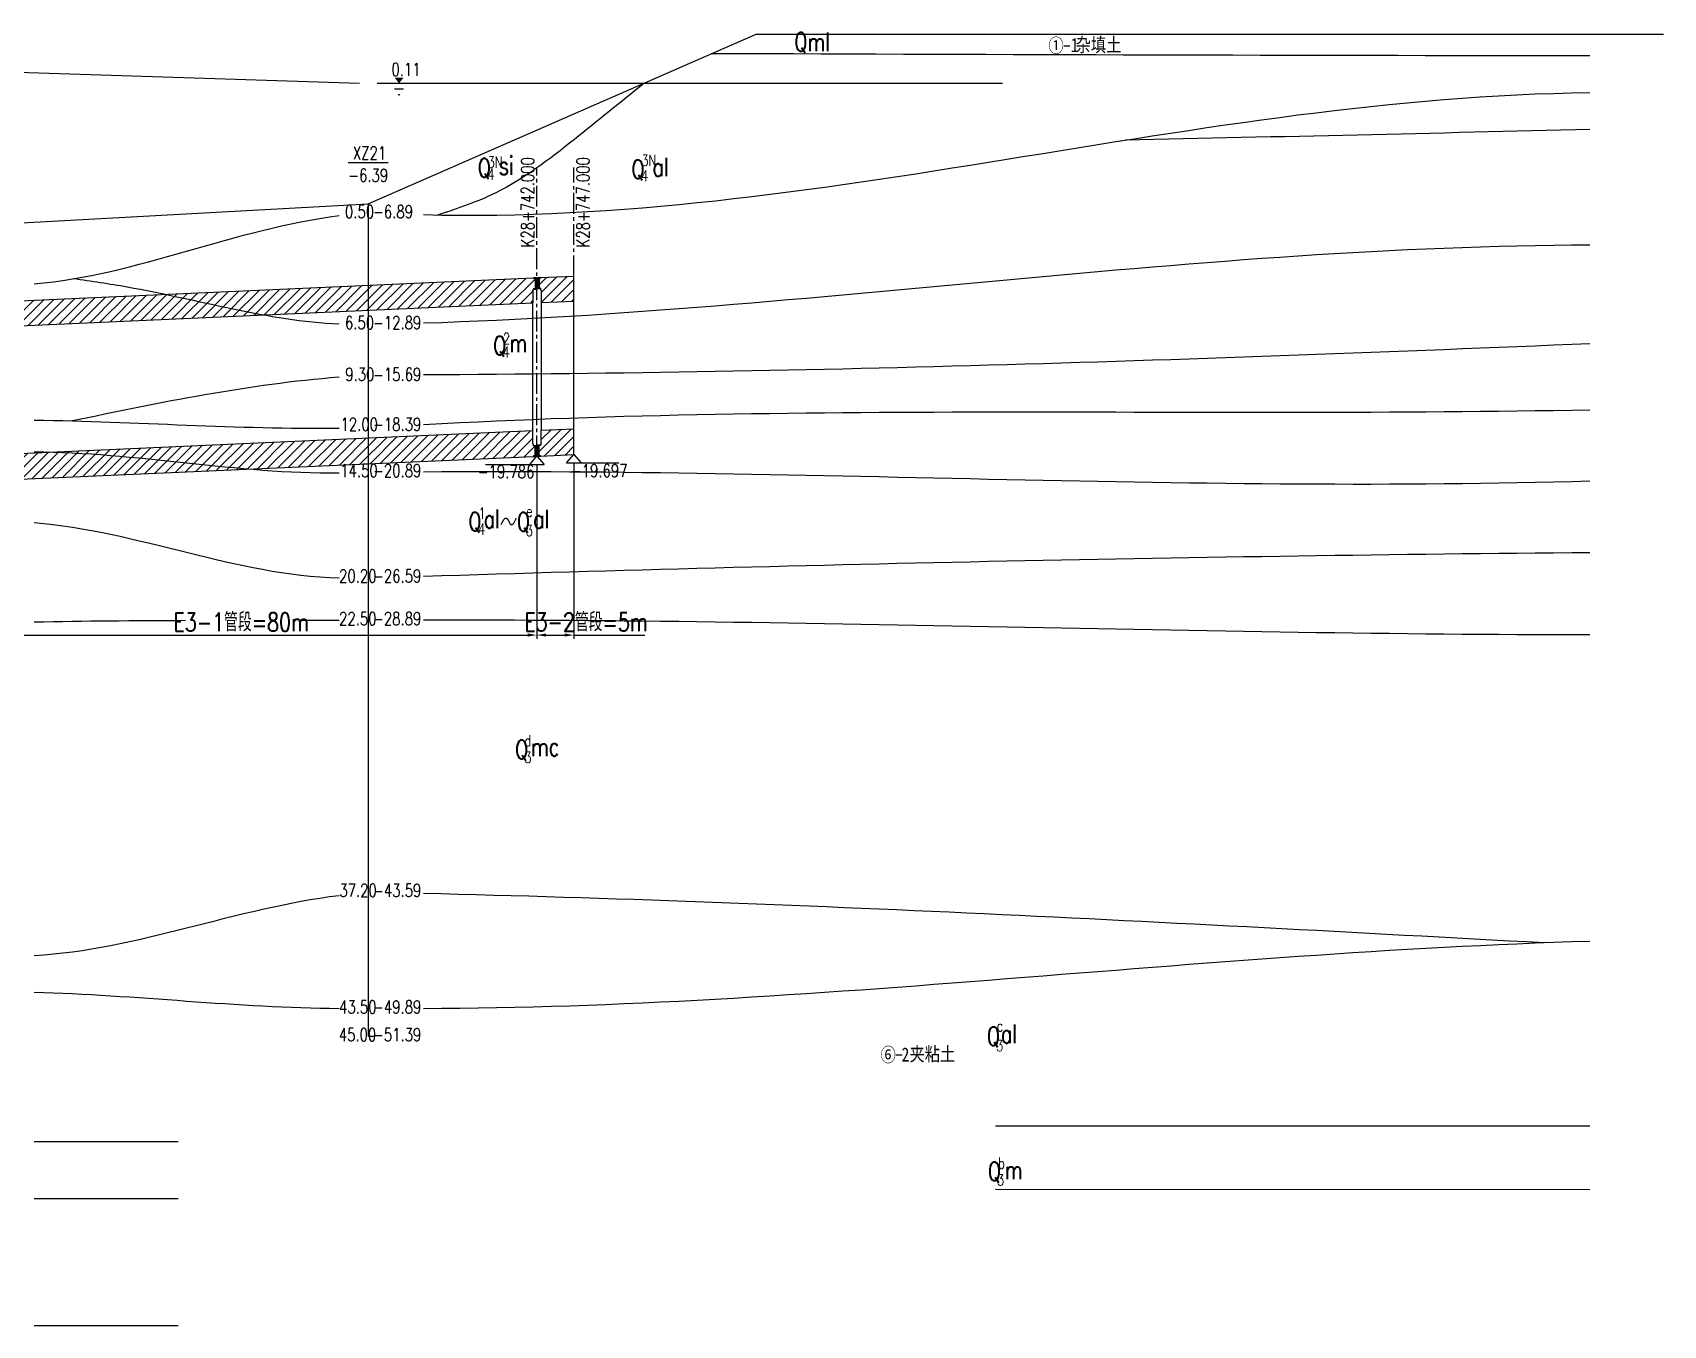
# Model space of a CAD drawing. Extents: x 120120 to 202815, y -103902 to -64953.
# Drawn here: x 158698 to 202815, y -101012 to -66060 of the extents above; entities that cross this region are included whole.
import ezdxf
from ezdxf.enums import TextEntityAlignment as Align

# ---------------------------------------------------------------- set-up
doc = ezdxf.new("R2010")
doc.units = 0
doc.header["$LTSCALE"] = 3
doc.header["$MEASUREMENT"] = 0
doc.linetypes.add('CENTER2', pattern=[1.125, 0.75, -0.125, 0.125, -0.125])
doc.layers.get('0').update_dxf_attribs({"linetype": 'CONTINUOUS'})
for name, color, linetype in [('2', 2, 'CENTER2'), ('3', 3, 'CONTINUOUS'), ('4', 4, 'CONTINUOUS'), ('8', 8, 'CONTINUOUS')]:
    doc.layers.add(name, color=color, linetype=linetype)
doc.styles.add('TK', font='SimSun.ttf')
doc.styles.add('txt1', font='txt1.shx', dxfattribs={"width": 0.75, "bigfont": 'hztxt.shx'})
doc.dimstyles.get("Standard").update_dxf_attribs({"dimtxt": 500, "dimasz": 250, "dimexe": 100, "dimexo": 250, "dimgap": 100, "dimtad": 1, "dimdec": 4, "dimzin": 0, "dimdsep": 46, "dimtxsty": 'txt1', "dimcen": 0.09, "dimdle": 25, "dimclrd": 3, "dimclre": 3, "dimclrt": 3, "dimadec": 0, "dimazin": 0, "dimtfac": 1, "dimtdec": 4, "dimtofl": 0, "dimtmove": 2, "dimatfit": 3, "dimfxl": 0, "dimtolj": 1, "dimtzin": 0, "dimarcsym": 0})
pattern_1 = [(45, (2931.8, -7147.33), (-132.58252, 132.58252), [])]

# ---------------------------------------------------------------- blocks, each defined once
blk = doc.blocks.new('*D2')
at = {"layer": '3', "color": 3, "lineweight": -2}
for p, q in [((172340, -77765), (172340, -82448)), ((156340, -78477), (156340, -82448)), ((156590, -82348), (172090, -82348))]:
    blk.add_line(p, q, dxfattribs=at)
at = {"layer": '3', "color": 3}
for points in [[(156590, -82306), (156590, -82389), (156340, -82348)], [(172090, -82306), (172090, -82389), (172340, -82348)]]:
    blk.add_solid(points, dxfattribs=at)
at = {"layer": '3', "color": 3, "insert": (164340, -81998), "char_height": 500, "attachment_point": 5, "style": 'txt1'}
blk.add_mtext('\\A1;E3-1管段=80m', dxfattribs=at)
blk = doc.blocks.new('*D3')
at = {"layer": '3', "color": 3, "lineweight": -2}
for p, q in [((172340, -77765), (172340, -82448)), ((173340, -77720), (173340, -82448)), ((172590, -82348), (173090, -82348))]:
    blk.add_line(p, q, dxfattribs=at)
at = {"layer": '3', "color": 3}
for points in [[(172590, -82306), (172590, -82389), (172340, -82348)], [(173090, -82306), (173090, -82389), (173340, -82348)]]:
    blk.add_solid(points, dxfattribs=at)
at = {"layer": '3', "color": 3, "insert": (173669, -81996), "char_height": 500, "attachment_point": 5, "style": 'txt1'}
blk.add_mtext('\\A1;E3-2管段=5m', dxfattribs=at)

msp = doc.modelspace()

# ---------------------------------------------------------------- hatches: boundary and pattern name
at = {"layer": '3'}
h = msp.add_hatch(dxfattribs=at)
h.set_pattern_fill('ANSI31', color=256, scale=1500, style=0)
h.set_pattern_definition(pattern_1)
h.paths.add_polyline_path([(172252.43516, -77518.54258), (172252.43516, -77504.54258), (172290.23516, -77504.54258), (172290.23516, -77232.54258), (172252.43516, -77232.54258), (172252.43516, -77218.54258), (172232.43516, -77168.54258), (172232.43516, -76819.32139), (156448.43516, -77521.3915), (156448.43516, -77872.39188), (156428.43516, -77922.39188), (156428.43516, -77936.39188), (156390.63516, -77936.39188), (156390.63516, -78208.39188), (156428.43516, -78208.39188), (156428.43516, -78222.39188)])
h.paths.add_polyline_path([(156448.43516, -74070.84549), (172232.43516, -73368.77538), (172232.43516, -73042.77895), (172252.43516, -72992.77895), (172252.43516, -72978.77895), (172290.23516, -72978.77895), (172290.23516, -72706.77895), (172252.43516, -72706.77895), (172252.43516, -72692.77895), (156428.43516, -73396.62826), (156428.43516, -73410.62826), (156390.63516, -73410.62826), (156390.63516, -73682.62826), (156428.43516, -73682.62826), (156428.43516, -73696.62826), (156448.43516, -73746.62826)])
h = msp.add_hatch(dxfattribs=at)
h.set_pattern_fill('ANSI31', color=256, scale=1500, style=0)
h.set_pattern_definition(pattern_1)
h.paths.add_polyline_path([(173340.43516, -73319.49169), (173340.43516, -72644.38486), (172438.83516, -72684.48791), (172438.83516, -72698.48791), (172401.03516, -72698.48791), (172401.03516, -72970.48791), (172438.83516, -72970.48791), (172438.83516, -72984.48791), (172458.83516, -73034.48791), (172458.83516, -73358.70514)])
h.paths.add_polyline_path([(173340.43516, -77470.14849), (173340.43516, -76770.0377), (172458.83516, -76809.25115), (172458.83516, -77160.25153), (172438.83516, -77210.25153), (172438.83516, -77224.25153), (172401.03516, -77224.25153), (172401.03516, -77496.25153), (172438.83516, -77496.25153), (172438.83516, -77510.25153)])

# ---------------------------------------------------------------- linework, layer by layer
for p, q in [((167776.50993, -70691.89473), (178273.97863, -66096.89274)), ((178273.97863, -66096.89274), (202815.02386, -66096.89274)), ((157241.40611, -71266.89396), (167776.50993, -70691.89473)), ((172332.43516, -72692.77895), (172252.43516, -72692.77895)), ((172252.43516, -72692.77895), (172252.43516, -72706.77895)), ((172332.43516, -72706.77895), (172252.43516, -72706.77895)), ((172290.23516, -72706.77895), (172290.23516, -72978.77895)), ((172294.63516, -72706.77895), (172294.63516, -72978.77895)), ((172322.03516, -72706.77895), (172322.03516, -72978.77895)), ((172326.43516, -72706.77895), (172326.43516, -72978.77895)), ((172332.43516, -72692.77895), (172332.43516, -72706.77895)), ((172354.43516, -72691.48791), (172354.43516, -72977.48791)), ((172358.83516, -72691.48791), (172354.43516, -72691.48791)), ((172358.83516, -72684.48791), (172438.83516, -72684.48791)), ((172358.83516, -72684.48791), (172358.83516, -72698.48791)), ((172358.83516, -72698.48791), (172438.83516, -72698.48791)), ((172358.83516, -72698.48791), (172358.83516, -72970.48791)), ((172396.63516, -72698.48791), (172396.63516, -72970.48791)), ((172401.03516, -72698.48791), (172401.03516, -72970.48791)), ((172438.83516, -72684.48791), (172438.83516, -72698.48791)), ((172252.43516, -72978.77895), (172252.43516, -72992.77895)), ((172252.43516, -72978.77895), (172332.43516, -72978.77895)), ((172252.43516, -72992.77895), (172332.43516, -72992.77895)), ((172332.43516, -72978.77895), (172332.43516, -72992.77895)), ((172358.83516, -72977.48791), (172354.43516, -72977.48791)), ((172358.83516, -72970.48791), (172358.83516, -72984.48791)), ((172438.83516, -72970.48791), (172358.83516, -72970.48791)), ((172438.83516, -72984.48791), (172358.83516, -72984.48791)), ((172438.83516, -72970.48791), (172438.83516, -72984.48791)), ((172252.43516, -77232.54258), (172252.43516, -77218.54258)), ((172252.43516, -77218.54258), (172332.43516, -77218.54258)), ((172252.43516, -77232.54258), (172332.43516, -77232.54258)), ((172332.43516, -77504.54258), (172252.43516, -77504.54258)), ((172252.43516, -77518.54258), (172252.43516, -77504.54258)), ((172332.43516, -77518.54258), (172252.43516, -77518.54258)), ((172290.23516, -77504.54258), (172290.23516, -77232.54258)), ((172294.63516, -77504.54258), (172294.63516, -77232.54258)), ((172322.03516, -77504.54258), (172322.03516, -77232.54258)), ((172326.43516, -77504.54258), (172326.43516, -77232.54258)), ((172332.43516, -77232.54258), (172332.43516, -77218.54258)), ((172332.43516, -77518.54258), (172332.43516, -77504.54258)), ((172354.43516, -77503.25153), (172354.43516, -77217.25153)), ((172358.83516, -77217.25153), (172354.43516, -77217.25153)), ((172358.83516, -77503.25153), (172354.43516, -77503.25153)), ((172358.83516, -77224.25153), (172358.83516, -77210.25153)), ((172438.83516, -77210.25153), (172358.83516, -77210.25153)), ((172438.83516, -77224.25153), (172358.83516, -77224.25153)), ((172358.83516, -77496.25153), (172358.83516, -77224.25153)), ((172358.83516, -77496.25153), (172438.83516, -77496.25153)), ((172358.83516, -77510.25153), (172358.83516, -77496.25153)), ((172358.83516, -77510.25153), (172438.83516, -77510.25153)), ((172396.63516, -77496.25153), (172396.63516, -77224.25153)), ((172401.03516, -77496.25153), (172401.03516, -77224.25153)), ((172438.83516, -77224.25153), (172438.83516, -77210.25153)), ((172438.83516, -77510.25153), (172438.83516, -77496.25153))]:
    msp.add_line(p, q)
at = {"layer": '2', "ltscale": 250}
for p, q in [((172340.43516, -77514.62835), (172340.43516, -69709.01227)), ((173340.43516, -72644.38486), (173340.43516, -69709.01227))]:
    msp.add_line(p, q, dxfattribs=at)
at = {"layer": '2', "ltscale": 0.25}
for p, q in [((172252.43516, -72692.77895), (172340.43516, -72688.86472)), ((172340.43516, -72688.86472), (172438.83516, -72684.48791)), ((172252.43516, -77518.54258), (172340.43516, -77514.62835)), ((172340.43516, -77514.62835), (172438.83516, -77510.25153))]:
    msp.add_line(p, q, dxfattribs=at)
at = {"layer": '3'}
for p, q in [((172232.43516, -76819.32139), (172232.43516, -73368.77538)), ((172458.83516, -73358.70514), (172458.83516, -76809.25115)), ((172145.75265, -77739.62835), (172340.60837, -77514.62835)), ((172340.60837, -77514.62835), (172535.46408, -77739.62835)), ((173145.57945, -77695.14849), (173340.43516, -77470.14849)), ((173340.43516, -77470.14849), (173535.29088, -77695.14849)), ((170952.68268, -77739.62835), (172535.46408, -77739.62835)), ((173145.35645, -77695.40599), (174556.66714, -77695.40599)), ((173340.43516, -82347.80566), (175261.79922, -82347.80566))]:
    msp.add_line(p, q, dxfattribs=at)
at = {"layer": '4'}
for p, q in [((156428.43516, -73396.62826), (172252.43516, -72692.77895)), ((172438.83516, -72684.48791), (173340.43516, -72644.38486)), ((173340.43516, -77470.14849), (173340.43516, -72644.38486)), ((172232.43516, -73042.77895), (172252.43516, -72992.77895)), ((172232.43516, -73042.77895), (172232.43516, -73368.77538)), ((172458.83516, -73034.48791), (172438.83516, -72984.48791)), ((172458.83516, -73034.48791), (172458.83516, -73358.70514)), ((156448.43516, -74070.84549), (172232.43516, -73368.77538)), ((172458.83516, -73358.70514), (173340.43516, -73319.49169)), ((156448.43516, -77521.3915), (172232.43516, -76819.32139)), ((172232.43516, -77168.54258), (172232.43516, -76819.32139)), ((172232.43516, -77168.54258), (172252.43516, -77218.54258)), ((172458.83516, -77160.25153), (172438.83516, -77210.25153)), ((172458.83516, -76809.25115), (173340.43516, -76770.0377)), ((172458.83516, -77160.25153), (172458.83516, -76809.25115)), ((156428.43516, -78222.39188), (172252.43516, -77518.54258)), ((172438.83516, -77510.25153), (173340.43516, -77470.14849))]:
    msp.add_line(p, q, dxfattribs=at)
at = {"layer": '8'}
for p, q in [((186596.90897, -66415.4728), (186759.26613, -66415.4728)), ((157483.28926, -67100.92112), (167538.39307, -67425.91969)), ((168018.39307, -67425.91969), (184937.65004, -67425.91969)), ((168372.25022, -67428.50451), (168852.25022, -67428.50451)), ((168492.25022, -67578.50451), (168732.25022, -67578.50451)), ((168588.25022, -67728.50451), (168636.25022, -67728.50451)), ((167236.50993, -69566.89418), (168316.50993, -69566.89418)), ((167776.50993, -70691.89418), (167776.50993, -93191.89418)), ((167776.50993, -93191.89418), (167956.50993, -93191.89418)), ((182057.95322, -93698.34799), (182220.31039, -93698.34799)), ((200826.91776, -95627.46494), (184748.89857, -95627.46494)), ((158740.19631, -96040.62135), (162639.05547, -96040.62135)), ((200826.91776, -97346.49177), (184748.89857, -97338.04381)), ((158740.19631, -97582.27081), (162639.05547, -97582.27081)), ((158740.19631, -101011.7084), (162639.05547, -101011.7084))]:
    msp.add_line(p, q, dxfattribs=at)
for points in [[(200826.91776, -66685.86269), (192904.07993, -66685.25397), (184981.2632, -66657.10762), (177058.44646, -66628.96127)], [(169275.30012, -70980.65437), (179824.23334, -71270.4159), (190275.78969, -67797.39487), (200826.91776, -67680.84315)], [(200826.91776, -68676.66192), (196635.93223, -68784.32238), (192444.69732, -68876.08059), (188253.46242, -68967.83879)], [(158740.19631, -72850.72072), (161514.86048, -72621.39946), (164210.07321, -71346.91288), (166988.40383, -71007.05537)], [(200826.91776, -71807.60692), (190295.40664, -71836.27358), (179802.22348, -73588.87979), (169275.30012, -73917.93143)], [(169275.30012, -75304.81689), (179796.17623, -75260.85384), (190313.04976, -74898.27791), (200826.91776, -74463.84954)], [(159735.66171, -76556.26502), (162145.54211, -76056.29893), (164555.42251, -75556.33284), (166988.40383, -75368.57777)], [(169275.30012, -76653.66847), (179782.80938, -76077.16619), (190310.44484, -76456.96693), (200826.91776, -76254.66931)], [(158740.19631, -76535.01121), (161489.9555, -76575.78839), (164238.50611, -76781.23991), (166988.40383, -76750.97886)], [(158740.19631, -77389.23951), (161491.10361, -77407.11937), (164235.90181, -77986.0603), (166988.40383, -77965.74376)], [(169275.30012, -77931.59489), (179792.043, -77847.81261), (190312.61388, -78487.48398), (200826.91776, -78179.33398)], [(158740.19631, -79304.68875), (161505.26424, -79525.82462), (164214.62205, -80733.05686), (166988.40383, -80803.11286)], [(169275.30012, -80756.33676), (179788.48268, -80424.07471), (190308.55964, -80203.68027), (200826.91776, -80111.45896)], [(158740.19631, -81993.43542), (160105.21517, -81963.65178), (161470.39986, -81953.35525), (162835.63643, -81949.44697)], [(165960.82002, -81945.83942), (166303.35077, -81945.39138), (166645.8793, -81944.71632), (166988.40383, -81943.60737)], [(169275.30012, -81935.29199), (179792.83031, -81915.79814), (190309.20497, -82329.08139), (200826.91776, -82335.85041)], [(158740.19631, -91009.83268), (161510.08078, -90853.6508), (164218.19963, -89721.43036), (166988.40383, -89385.61451)], [(169275.30012, -89327.77893), (179391.6364, -89566.24451), (189492.36556, -90114.28918), (199593.09473, -90662.33386)], [(169275.30012, -92440.73442), (179802.64616, -92415.32559), (190301.52787, -90930.88897), (200826.91776, -90620.75237)], [(158740.19631, -92004.9777), (161493.09641, -92073.88148), (164237.00296, -92422.55275), (166988.40383, -92440.73442)]]:
    msp.add_open_spline(points, degree=3, dxfattribs=at)
for points, knots in [([(175237.76258, -67425.91969), (174612.9552, -67935.85007), (173313.69794, -68996.22608), (171503.64312, -70386.9336), (170187.7938, -70816.11242), (169656.20766, -70989.49513)], [0, 0, 0, 0, 2803.8533803687, 5830.4799304118, 7881.9758612413, 7881.9758612413, 7881.9758612413, 7881.9758612413]), ([(166988.40383, -73941.81555), (165063.76829, -73858.83897), (162688.16677, -73131.24757), (160286.88597, -72785.67528), (159800.60444, -72715.69371)], [288.9333832537, 288.9333832537, 288.9333832537, 288.9333832537, 337.139081265, 349.3800991195, 349.3800991195, 349.3800991195, 349.3800991195]), ([(171375.42668, -79357.69476), (171423.99581, -79259.71634), (171519.10067, -79067.86145), (171645.90121, -79485.20021), (171738.36149, -79281.05944), (171786.56858, -79174.62418)], [0, 0, 0, 0, 248.2171540596, 486.0424805023, 745.1168899308, 745.1168899308, 745.1168899308, 745.1168899308])]:
    msp.add_open_spline(points, degree=3, knots=knots, dxfattribs=at)
msp.add_solid([(168612.25022, -67428.50451), (168492.25022, -67278.50451), (168732.25022, -67278.50451)], dxfattribs=at)

# ---------------------------------------------------------------- texts
at = {"layer": '3', "style": 'txt1', "width": 0.75}
for s, p in [('K28+742.000', (172090.43516, -70645.45592)), ('K28+747.000', (173590.43516, -70645.45592))]:
    msp.add_text(s, height=350, rotation=90, dxfattribs=at).set_placement(p, align=Align.MIDDLE)
for s, p in [('-19.786', (171507.29789, -77929.85706)), ('-19.697', (174026.33449, -77903.52559))]:
    msp.add_text(s, height=350, dxfattribs=at).set_placement(p, align=Align.MIDDLE)
at = {"layer": '8'}
for s, height, style, width, p in [('Qml', 500, 'txt1', 0.75, (179305.03189, -66559.69524)), ('①', 378, 'TK', 0.8, (186179.01338, -66597.91165)), ('杂填土', 378, 'TK', 0.8, (186915.6207, -66576.70285)), ('1', 378, 'TK', 0.8, (186785.09235, -66584.97262)), ('0.11', 350, 'txt1', 0.75, (168405.08467, -67230.92142)), ('XZ21', 350, 'txt1', 0.75, (167362.50993, -69491.89418)), ('Q', 500, 'txt1', 0.75, (170739.94873, -69963.22037)), ('3N', 300, 'txt1', 0.75, (171008.45296, -69712.4435)), ('si', 500, 'txt1', 0.75, (171309.20957, -69902.98068)), ('Q', 500, 'txt1', 0.75, (174896.51641, -70003.43667)), ('3N', 300, 'txt1', 0.75, (175165.02065, -69665.18063)), ('al', 500, 'txt1', 0.75, (175465.77726, -69943.19698)), ('-6.39', 350, 'txt1', 0.75, (167236.50993, -70091.89418)), ('4', 300, 'txt1', 0.75, (171001.00443, -70037.49759)), ('4', 300, 'txt1', 0.75, (175157.57211, -70077.7139)), ('0.50', 350, 'txt1', 0.75, (167148.50991, -71076.89473)), ('-6.89', 350, 'txt1', 0.75, (167908.50993, -71076.89473)), ('6.50', 350, 'txt1', 0.75, (167148.50991, -74076.89473)), ('-12.89', 350, 'txt1', 0.75, (167908.50993, -74076.89473)), ('Q', 500, 'txt1', 0.75, (171156.05104, -74771.56068)), ('4', 300, 'txt1', 0.75, (171413.84916, -74845.67286)), ('2', 300, 'txt1', 0.75, (171422.35575, -74479.11549)), ('m', 500, 'txt1', 0.75, (171594.58988, -74699.89762)), ('9.30', 350, 'txt1', 0.75, (167156.5099, -75476.89482)), ('-15.69', 350, 'txt1', 0.75, (167908.50993, -75476.89482)), ('12.00', 350, 'txt1', 0.75, (167028.50991, -76826.89473)), ('-18.39', 350, 'txt1', 0.75, (167908.50993, -76826.89473)), ('14.50', 350, 'txt1', 0.75, (167020.50992, -78076.89473)), ('-20.89', 350, 'txt1', 0.75, (167908.50993, -78076.89473)), ('1', 300, 'txt1', 0.75, (170765.38982, -79202.8287)), ('al', 500, 'txt1', 0.75, (170900.15487, -79456.8756)), ('e', 300, 'txt1', 0.75, (172048.60968, -79151.17373)), ('al', 500, 'txt1', 0.75, (172237.39137, -79460.49701)), ('Q', 500, 'txt1', 0.75, (170486.27146, -79530.76277)), ('4', 300, 'txt1', 0.75, (170749.22222, -79634.11754)), ('Q', 500, 'txt1', 0.75, (171799.95106, -79534.38418)), ('3', 300, 'txt1', 0.75, (172043.53092, -79672.43036)), ('20.20', 350, 'txt1', 0.75, (166988.50995, -80926.89511)), ('-26.59', 350, 'txt1', 0.75, (167908.50993, -80926.89511)), ('22.50', 350, 'txt1', 0.75, (166988.50995, -82076.89473)), ('-28.89', 350, 'txt1', 0.75, (167908.50993, -82076.89473)), ('d', 300, 'txt1', 0.75, (172002.76918, -85353.31575)), ('Q', 500, 'txt1', 0.75, (171750.00089, -85692.34513)), ('3', 300, 'txt1', 0.75, (172006.79782, -85806.15685)), ('mc', 500, 'txt1', 0.75, (172177.84296, -85617.60717)), ('37.20', 350, 'txt1', 0.75, (166996.50994, -89426.89511)), ('-43.59', 350, 'txt1', 0.75, (167908.50993, -89426.89511)), ('43.50', 350, 'txt1', 0.75, (166988.50995, -92576.89473)), ('-49.89', 350, 'txt1', 0.75, (167908.50993, -92576.89473)), ('45.00', 350, 'txt1', 0.75, (166980.50995, -93326.89473)), ('-51.39', 350, 'txt1', 0.75, (167908.50993, -93326.89473)), ('Q', 500, 'txt1', 0.75, (184515.32034, -93445.22987)), ('c', 300, 'txt1', 0.75, (184782.15412, -93065.1885)), ('al', 500, 'txt1', 0.75, (184894.1515, -93378.6337)), ('⑥', 378, 'TK', 0.8, (181637.9436, -93883.58005)), ('2', 378, 'TK', 0.8, (182208.47507, -93877.55892)), ('夹粘土', 378, 'TK', 0.8, (182421.0773, -93863.08086)), ('3', 300, 'txt1', 0.75, (184765.90766, -93599.15576)), ('Q', 500, 'txt1', 0.75, (184542.10266, -97098.24728)), ('b', 300, 'txt1', 0.75, (184817.79903, -96777.45032)), ('3', 300, 'txt1', 0.75, (184789.32574, -97230.79004)), ('m', 500, 'txt1', 0.75, (184996.44354, -97060.05273))]:
    msp.add_text(s, height=height, dxfattribs=dict(at, style=style, width=width)).set_placement(p)

# ---------------------------------------------------------------- dimensions: what is measured, and where the dimension line sits
at = {"layer": '3'}
dim = msp.add_linear_dim(base=(172340.43516, -82347.80566), p1=(156340.43516, -78226.50611), p2=(172340.43516, -77514.82835), text='E3-1管段=80m', dimstyle='Standard', dxfattribs=at)
dim.commit()
dim.dimension.update_dxf_attribs({"geometry": '*D2', "text_midpoint": (164340.43516, -81997.80566)})
dim = msp.add_linear_dim(base=(173340.43516, -82347.80566), p1=(172340.43516, -77514.82835), p2=(173340.43516, -77470.34849), text='E3-2管段=5m', dimstyle='Standard', dxfattribs=at)
dim.commit()
dim.dimension.update_dxf_attribs({"geometry": '*D3', "text_midpoint": (173668.90246, -81995.90528), "dimtype": 160})

doc.saveas('drawing.dxf')
